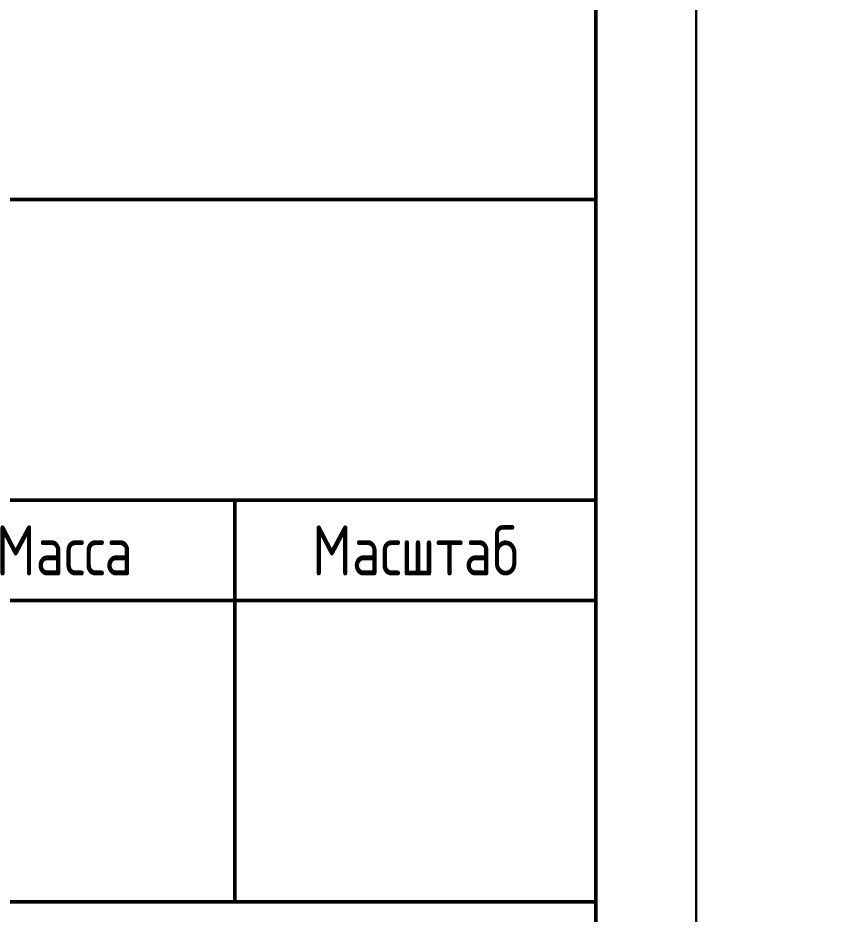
# Model space of a CAD drawing. Header units: millimetres. Extents: x -863 to 2106, y -90 to 586.
# Drawn here: x 386.18 to 427.12, y 24.36 to 69.06 of the extents above; entities that cross this region are included whole.
import ezdxf

# ---------------------------------------------------------------- set-up
doc = ezdxf.new("R2010")
doc.units = ezdxf.units.MM
doc.styles.add('Gost_type_A', font='GOST_A.TTF')

# ---------------------------------------------------------------- blocks, each defined once
blk = doc.blocks.new('Формат_А3')
blk.add_lwpolyline([(-420, 297), (0, 297), (0, 0), (-420, 0)], close=True)
at = {"lineweight": 50}
blk.add_lwpolyline([(-400, 292), (-5, 292), (-5, 5), (-400, 5)], close=True, dxfattribs=at)
blk = doc.blocks.new('Штамп большой нижний')
at = {"lineweight": 50}
for points in [[(-120, 55), (0, 55), (0, 40), (-120, 40)], [(-35, 40), (-18, 40), (-18, 35), (-35, 35)], [(-18, 40), (0, 40), (0, 35), (-18, 35)], [(-35, 35), (-18, 35), (-18, 19.974), (-35, 19.974)], [(-18, 35), (0, 35), (0, 19.974), (-18, 19.974)], [(-30, 19.974), (0, 19.974), (0, 15), (-30, 15)]]:
    blk.add_lwpolyline(points, close=True, dxfattribs=at)
at = {"char_height": 2.5, "attachment_point": 5, "style": 'Gost_type_A'}
for s, insert, width in [('Масса', (-26.5, 37.5), 17), ('Масштаб', (-9, 37.5), 18)]:
    blk.add_mtext(s, dxfattribs=dict(at, insert=insert, width=width))

msp = doc.modelspace()

# ---------------------------------------------------------------- block references
at = {"color": 1}
for p in [(420, 0), (840, 0)]:
    msp.add_blockref('Формат_А3', p, dxfattribs=at)
msp.add_blockref('Штамп большой нижний', (415, 5))

doc.saveas('drawing.dxf')
